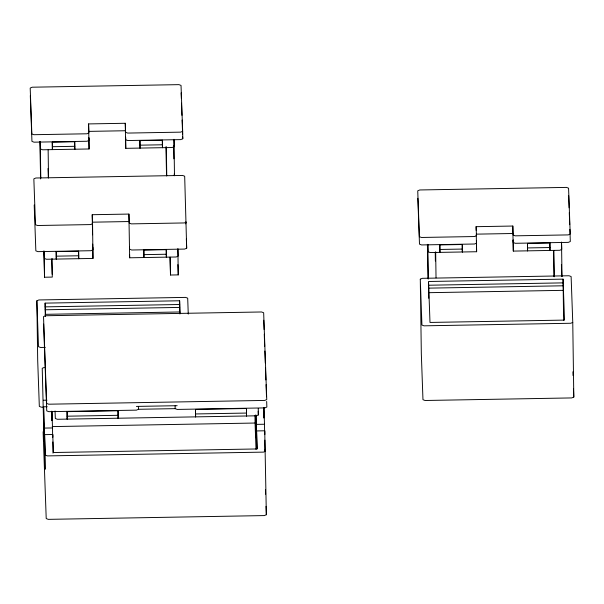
<?xml version="1.0" encoding="UTF-8"?>
<svg xmlns="http://www.w3.org/2000/svg" width="604" height="604" viewBox="0 0 604 604"><rect width="100%" height="100%" fill="white"/><g stroke="black" fill="none" stroke-linecap="round" stroke-linejoin="round"><path stroke-width="0.91" d="M88.584 123.918L88.909 132.933L86.9 133.786L33.907 134.707L31.838 133.929L30.2 88.056L32.208 87.203L178.965 84.643L181.034 85.421L182.672 131.294L180.656 132.148L127.663 133.076L125.594 132.291L125.277 123.276L88.584 123.918L89.075 148.977L42.605 149.784L40.536 148.999L40.272 141.63L40.778 178.029M182.672 131.294L182.77 138.761L180.762 139.615L127.769 140.536L125.7 139.758L125.609 137.131L125.768 148.335L172.238 147.519L174.246 146.666L173.982 139.298L174.488 175.696M186.311 222.091L184.303 222.944L131.31 223.873L129.241 223.087L128.924 214.073L92.231 214.714L92.555 223.729L90.547 224.582L37.554 225.511L35.485 224.726L33.847 178.859L35.855 177.999L182.612 175.439L184.681 176.225L186.681 248.221L184.673 249.074L131.672 250.003L129.611 249.218L129.513 246.598M43.277 407.156L41.397 407.194L39.328 406.409L37.697 360.543L36.859 300.815L38.867 299.954L185.624 297.394L187.693 298.18L188.259 314.088M44.235 367.436L42.227 368.289L44.054 441.479L43.601 406.786L47.225 406.726M420.286 279.176L422.294 278.323L569.051 275.756L571.12 276.541L572.758 322.408L573.8 397.07L571.792 397.923L425.035 400.49L422.966 399.705L421.328 353.838L420.286 279.176L421.924 325.043L423.993 325.828L570.75 323.261L572.758 322.408M266.666 401.441L266.862 407.043L264.854 407.896L177.206 409.429L175.145 408.644L138.452 409.286L136.444 410.139L48.796 411.671L46.734 410.886L43.631 324.069M258.248 408.417L258.338 414.948L256.33 415.809L57.395 419.282L55.326 418.496L55.055 410.977M265.458 451.271L263.45 452.124L47.399 455.899L45.33 455.114L44.598 434.638L52.752 434.495L53.394 452.517L257.221 448.953L256.579 430.931L264.733 430.788L266.349 514.729L264.341 515.582L48.282 519.357L46.214 518.579L43.118 431.754M88.69 131.385L125.383 130.743L125.768 148.335M52.284 142.151L52.389 149.618L52.284 142.151L74.7 141.759L74.805 149.226L74.7 141.759M139.932 140.619L140.03 148.086L139.932 140.619L162.348 140.226L162.453 147.693L162.348 140.226M52.367 146.704L74.783 146.311M140.007 145.171L162.431 144.779M92.231 214.714L92.337 222.181L129.022 221.54L129.671 257.795L176.142 256.987L178.15 256.126L177.886 248.757L178.255 274.888L170.509 275.024L169.875 257.236M476.133 226.681L512.819 226.039L513.143 235.047L515.212 235.832L568.205 234.903L570.214 234.05L568.575 188.184L566.507 187.399L419.75 189.966L417.741 190.819L419.38 236.685L421.449 237.47L474.442 236.542L476.45 235.688L476.133 226.681L476.186 230.411M476.231 234.148L512.924 233.506L513.309 251.09L559.78 250.282L561.788 249.429L561.524 242.053L562.007 276.587M56.187 251.611L56.293 259.078L56.187 251.611L78.611 251.219L78.716 258.686L78.611 251.219M143.835 250.079L143.941 257.546L143.835 250.079L166.259 249.686L166.357 257.153L166.259 249.686M439.825 244.907L439.931 252.374L439.825 244.907L462.249 244.514L462.354 251.981L462.249 244.514M527.473 243.374L527.579 250.841L527.473 243.374L549.889 242.989L549.995 250.449L549.889 242.989M56.27 256.164L78.694 255.771M143.918 254.631L166.334 254.239M439.908 249.46L462.332 249.067M527.556 247.927L549.972 247.534M92.555 223.729L92.978 258.437L46.508 259.252L44.439 258.467L44.175 251.09L44.545 277.228L52.291 277.093L52.027 258.421M417.847 198.286L419.486 244.152L421.554 244.937L474.548 244.008L476.556 243.155L476.465 240.535L476.616 251.732L430.146 252.548L428.077 251.762L427.813 244.393L428.296 278.92M563.056 279.139L428.53 281.494L429.988 322.445L564.514 320.097L563.056 279.139L563.63 320.203M428.764 298.293L428.583 285.224L563.109 282.876M428.606 288.138L563.132 285.79M428.689 292.691L563.215 290.343M45.285 316.194L45.104 303.125L179.63 300.777L180.09 313.808M45.149 306.862L179.675 304.507L179.63 300.777M45.179 309.776L179.698 307.421L179.675 304.507M45.255 314.329L179.781 311.974L179.698 307.421M45.27 347.383L40.566 347.466L38.497 346.681L36.859 300.815M43.367 400.233L46.991 400.173M136.391 406.409L177.161 405.699M67.074 411.649L67.18 419.108L67.074 411.649L118.029 410.758L118.135 418.217L118.029 410.758M195.485 409.399L195.59 416.866L195.485 409.399L246.44 408.508L246.545 415.975L246.44 408.508M67.157 416.194L118.112 415.31M195.568 413.951L246.523 413.061M52.193 426.59L255.077 423.042L256.021 449.406M43.601 406.786L44.364 428.085L52.518 427.942L52.646 437.273M256.013 415.122L256.345 424.378L264.499 424.242L264.643 434.502M568.681 195.651L569.111 207.821M569.278 212.502L569.715 224.665M569.882 229.346L570.319 241.517L568.311 242.37L515.31 243.299L513.249 242.514L513.151 239.894L513.309 251.09M572.902 371.792L573.03 375.537M573.498 388.644L573.8 397.07M561.788 276.557L561.41 264.393M554.042 276.692L553.468 250.532M476.262 234.964L476.616 251.732M428.077 278.889L427.39 244.333M263.767 320.218L264.099 329.558M264.265 334.223L264.695 346.364M264.869 351.03L265.299 363.163M265.466 367.836L265.896 379.969M266.062 384.635L266.5 396.775M263.903 407.572L264.499 424.242M265.45 489.527L265.617 494.193M266.047 506.326L266.349 514.729M258.202 411.188L258.338 414.948M181.14 92.888L181.336 98.505M181.502 103.186L181.94 115.356M182.106 120.037L182.604 134.08M182.702 136.889L182.77 138.761M185.745 222.008L185.813 223.88M186.342 238.859L186.681 248.221M177.886 264.59L178.255 274.888M174.239 173.793L174.307 175.666M166.561 175.802L165.911 146.84M129.558 254.684L129.671 257.795M92.337 222.181L92.586 234.79M92.827 247.24L92.918 249.86L90.91 250.713L37.916 251.642L35.847 250.856L34.209 204.99M92.978 258.437L92.714 244.122M51.657 259.305L52.186 274.284M48.01 168.508L48.343 177.87M51.921 411.279L52.518 427.942M44.545 277.228L43.752 251.037M40.634 178.943L39.841 141.57M45.104 303.125L45.564 316.156M30.306 95.523L31.944 141.396L34.005 142.174L87.006 141.253L89.014 140.4L88.916 137.772L89.075 148.977M553.898 250.592L554.261 276.723M512.819 226.039L512.924 233.506M435.665 251.725L436.028 277.855M435.25 252.593L435.371 260.996M428.546 282.423L428.583 285.224M264.733 430.788L264.779 434.525M264.862 440.127L265.02 451.324M264.846 449.436L264.877 451.301M263.805 407.609L263.948 417.877M263.661 407.587L263.805 417.855M256.579 430.931L256.828 448.666M256.345 424.378L256.685 448.644M255.756 415.22L256.036 437.779L255.613 415.197M254.979 415.575L255.077 423.042M179.781 311.974L179.811 313.838M173.642 145.768L173.831 158.837M175.1 405.843L175.145 408.644M170.26 257.289L170.509 275.024M166.342 146.893L166.749 175.824M138.414 406.484L138.452 409.286M128.924 214.073L129.022 221.54M125.277 123.276L125.383 130.743M52.752 434.495L52.79 437.296M52.858 441.962L53.009 453.159M51.823 411.316L51.952 420.648M48.139 149.898L48.524 177.893M51.68 411.294L51.808 420.626M44.598 434.638L45.043 469.331L44.364 428.085M45.534 315.749L43.526 316.602L46.629 403.427L48.697 404.204L264.748 400.429L266.757 399.576L263.661 312.759L261.592 311.974L45.534 315.749"/></g></svg>
